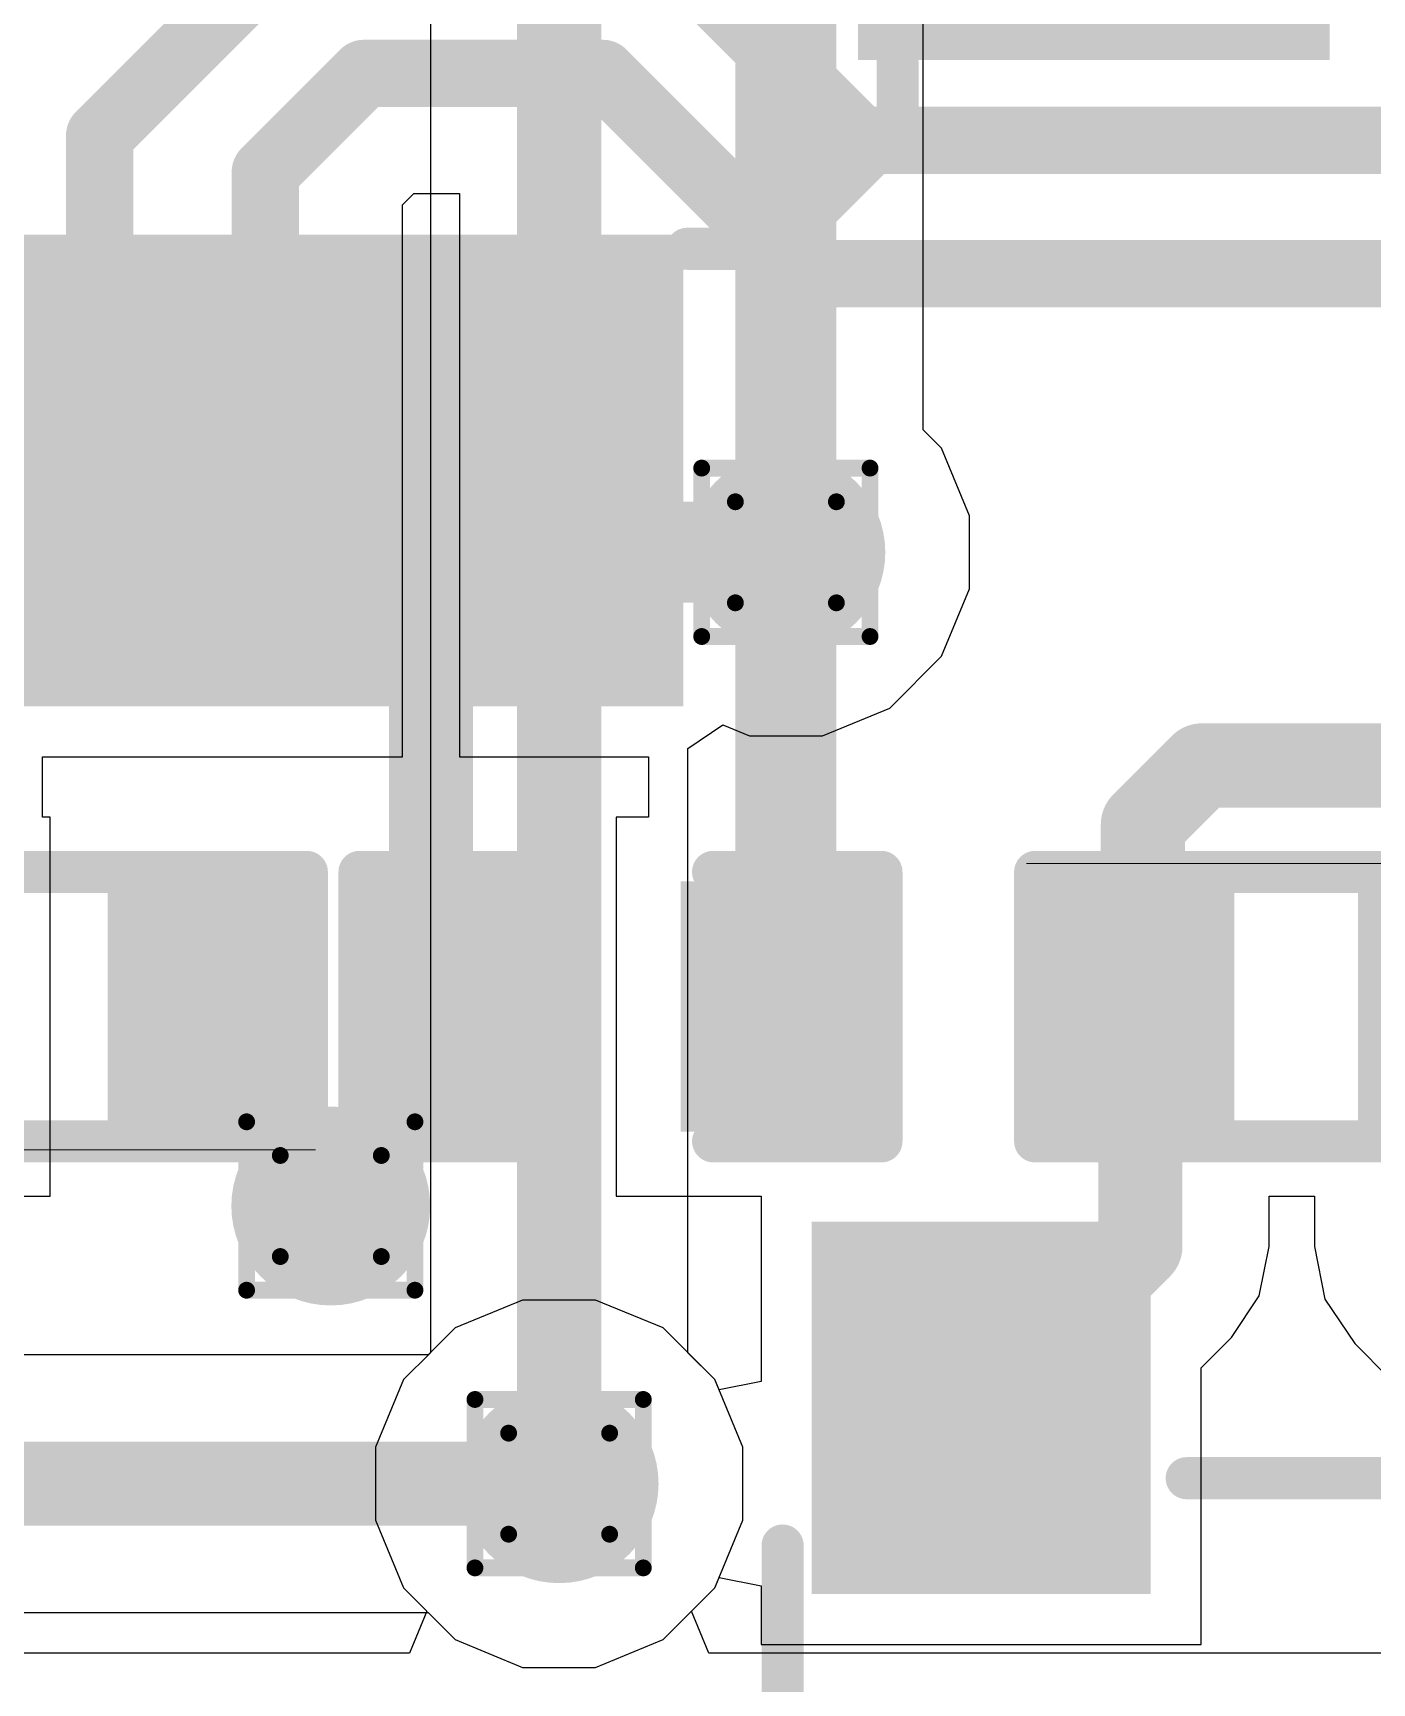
# Model space of a CAD drawing. Header units: inches. Extents: x 0 to 355, y -10 to 78.
# Drawn here: x 40.644 to 44.684, y 11.346 to 16.323 of the extents above; entities that cross this region are included whole.
import ezdxf

# ---------------------------------------------------------------- set-up
doc = ezdxf.new("R2010")
doc.units = ezdxf.units.IN
for name, color, linetype in [('Bottom Layer', 5, 'Continuous'), ('Bottom Solder', 6, 'Continuous'), ('Drill Drawing', 1, 'Continuous'), ('Pad Holes', 156, 'Continuous'), ('Top Layer', 1, 'Continuous'), ('Top Overlay', 2, 'Continuous'), ('Top Paste', 8, 'Continuous'), ('Top Solder', 216, 'Continuous'), ('Via Holes', 16, 'Continuous')]:
    doc.layers.add(name, color=color, linetype=linetype)

# ---------------------------------------------------------------- blocks, each defined once
blk = doc.blocks.new('R___0402_9')
at = {"layer": 'Top Layer'}
for points in [[(-0.6985, -0.3175), (-0.6985, 0.3175), (-0.2413, 0.3175), (-0.2413, -0.3175)], [(0.2413, -0.3175), (0.2413, 0.3175), (0.6985, 0.3175), (0.6985, -0.3175)]]:
    blk.add_hatch(color=1, dxfattribs=at).paths.add_polyline_path(points)
at = {"layer": 'Top Paste'}
for points in [[(-0.6985, -0.3175), (-0.6985, 0.3175), (-0.2413, 0.3175), (-0.2413, -0.3175)], [(0.2413, -0.3175), (0.2413, 0.3175), (0.6985, 0.3175), (0.6985, -0.3175)]]:
    blk.add_hatch(color=8, dxfattribs=at).paths.add_polyline_path(points)
at = {"layer": 'Top Solder'}
for points in [[(-0.7535, -0.3725), (-0.7535, 0.3725), (-0.1863, 0.3725), (-0.1863, -0.3725)], [(0.1863, -0.3725), (0.1863, 0.3725), (0.7535, 0.3725), (0.7535, -0.3725)]]:
    blk.add_hatch(color=216, dxfattribs=at).paths.add_polyline_path(points)
at = {"layer": 'Top Overlay'}
for points in [[(-0.7874, 0.4064, 0.127, 0.127, 0), (0.7874, 0.4064, 0.127, 0.127, 0)], [(-0.7874, -0.4064, 0.127, 0.127, 0), (-0.7874, 0.4064, 0.127, 0.127, 0)], [(0.7874, -0.4064, 0.127, 0.127, 0), (0.7874, 0.4064, 0.127, 0.127, 0)], [(-0.7874, -0.4064, 0.127, 0.127, 0), (0.7874, -0.4064, 0.127, 0.127, 0)], [(-0.8128, -0.4318, 0.00323, 0.00323, 0), (0.8128, -0.4318, 0.00323, 0.00323, 0)]]:
    blk.add_lwpolyline(points, format="xyseb", dxfattribs=at)
for points in [[(-0.8191, 0.4064, 0.0635, 0.0635, 1), (-0.7556, 0.4064, 0.0635, 0.0635, 1)], [(-0.8191, 0.4064, 0.0635, 0.0635, 1), (-0.7556, 0.4064, 0.0635, 0.0635, 1)], [(0.7556, 0.4064, 0.0635, 0.0635, 1), (0.8191, 0.4064, 0.0635, 0.0635, 1)], [(0.7556, 0.4064, 0.0635, 0.0635, 1), (0.8191, 0.4064, 0.0635, 0.0635, 1)], [(-0.8191, -0.4064, 0.0635, 0.0635, 1), (-0.7556, -0.4064, 0.0635, 0.0635, 1)], [(-0.8191, -0.4064, 0.0635, 0.0635, 1), (-0.7556, -0.4064, 0.0635, 0.0635, 1)], [(0.7556, -0.4064, 0.0635, 0.0635, 1), (0.8191, -0.4064, 0.0635, 0.0635, 1)], [(0.7556, -0.4064, 0.0635, 0.0635, 1), (0.8191, -0.4064, 0.0635, 0.0635, 1)], [(-0.8136, -0.4318, 0.00161, 0.00161, 1), (-0.812, -0.4318, 0.00161, 0.00161, 1)], [(0.812, -0.4318, 0.00161, 0.00161, 1), (0.8136, -0.4318, 0.00161, 0.00161, 1)]]:
    blk.add_lwpolyline(points, format="xyseb", close=True, dxfattribs=at)
blk = doc.blocks.new('20_QFN__4_4__18')
at = {"layer": 'Bottom Layer'}
h = blk.add_hatch(color=5, dxfattribs=at)
edge = h.paths.add_edge_path()
edge.add_arc((0, 0.95), 0.2, 0, 360)
h = blk.add_hatch(color=5, dxfattribs=at)
edge = h.paths.add_edge_path()
edge.add_arc((-0.95, 0), 0.2, 0, 360)
h = blk.add_hatch(color=5, dxfattribs=at)
edge = h.paths.add_edge_path()
edge.add_arc((0, 0), 0.2, 0, 360)
h = blk.add_hatch(color=5, dxfattribs=at)
edge = h.paths.add_edge_path()
edge.add_arc((0.95, 0), 0.2, 0, 360)
h = blk.add_hatch(color=5, dxfattribs=at)
edge = h.paths.add_edge_path()
edge.add_arc((0, -0.95), 0.2, 0, 360)
at = {"layer": 'Bottom Solder'}
h = blk.add_hatch(color=6, dxfattribs=at)
edge = h.paths.add_edge_path()
edge.add_arc((0, 0.95), 0.3016, 0, 360)
h = blk.add_hatch(color=6, dxfattribs=at)
edge = h.paths.add_edge_path()
edge.add_arc((-0.95, 0), 0.3016, 0, 360)
h = blk.add_hatch(color=6, dxfattribs=at)
edge = h.paths.add_edge_path()
edge.add_arc((0, 0), 0.3016, 0, 360)
h = blk.add_hatch(color=6, dxfattribs=at)
edge = h.paths.add_edge_path()
edge.add_arc((0.95, 0), 0.3016, 0, 360)
h = blk.add_hatch(color=6, dxfattribs=at)
edge = h.paths.add_edge_path()
edge.add_arc((0, -0.95), 0.3016, 0, 360)
at = {"layer": 'Pad Holes'}
h = blk.add_hatch(color=7, dxfattribs=at)
edge = h.paths.add_edge_path()
edge.add_arc((0, 0.95), 0.1, 0, 360)
h = blk.add_hatch(color=7, dxfattribs=at)
edge = h.paths.add_edge_path()
edge.add_arc((-0.95, 0), 0.1, 0, 360)
h = blk.add_hatch(color=7, dxfattribs=at)
edge = h.paths.add_edge_path()
edge.add_arc((0, 0), 0.1, 0, 360)
h = blk.add_hatch(color=7, dxfattribs=at)
edge = h.paths.add_edge_path()
edge.add_arc((0.95, 0), 0.1, 0, 360)
h = blk.add_hatch(color=7, dxfattribs=at)
edge = h.paths.add_edge_path()
edge.add_arc((0, -0.95), 0.1, 0, 360)
at = {"layer": 'Top Layer'}
for points in [[(-1.125, 1.51), (-1.125, 2.23), (-0.875, 2.23), (-0.875, 1.51)], [(-0.625, 1.51), (-0.625, 2.23), (-0.375, 2.23), (-0.375, 1.51)], [(-0.125, 1.51), (-0.125, 2.23), (0.125, 2.23), (0.125, 1.51)], [(0.375, 1.51), (0.375, 2.23), (0.625, 2.23), (0.625, 1.51)], [(0.875, 1.51), (0.875, 2.23), (1.125, 2.23), (1.125, 1.51)], [(-1.2, 1.2), (1.2, 1.2), (1.2, -1.2), (-1.2, -1.2)], [(-2.23, 1.125), (-1.51, 1.125), (-1.51, 0.875), (-2.23, 0.875)], [(1.51, 1.125), (2.23, 1.125), (2.23, 0.875), (1.51, 0.875)], [(-2.23, 0.625), (-1.51, 0.625), (-1.51, 0.375), (-2.23, 0.375)], [(1.51, 0.625), (2.23, 0.625), (2.23, 0.375), (1.51, 0.375)], [(-2.23, 0.125), (-1.51, 0.125), (-1.51, -0.125), (-2.23, -0.125)], [(1.51, 0.125), (2.23, 0.125), (2.23, -0.125), (1.51, -0.125)], [(-2.23, -0.375), (-1.51, -0.375), (-1.51, -0.625), (-2.23, -0.625)], [(1.51, -0.375), (2.23, -0.375), (2.23, -0.625), (1.51, -0.625)], [(-2.23, -0.875), (-1.51, -0.875), (-1.51, -1.125), (-2.23, -1.125)], [(1.51, -0.875), (2.23, -0.875), (2.23, -1.125), (1.51, -1.125)], [(-1.125, -2.23), (-1.125, -1.51), (-0.875, -1.51), (-0.875, -2.23)], [(-0.625, -2.23), (-0.625, -1.51), (-0.375, -1.51), (-0.375, -2.23)], [(-0.125, -2.23), (-0.125, -1.51), (0.125, -1.51), (0.125, -2.23)], [(0.375, -2.23), (0.375, -1.51), (0.625, -1.51), (0.625, -2.23)], [(0.875, -2.23), (0.875, -1.51), (1.125, -1.51), (1.125, -2.23)]]:
    blk.add_hatch(color=1, dxfattribs=at).paths.add_polyline_path(points)
at = {"layer": 'Top Paste'}
for points in [[(-1.125, 1.51), (-1.125, 2.23), (-0.875, 2.23), (-0.875, 1.51)], [(-0.625, 1.51), (-0.625, 2.23), (-0.375, 2.23), (-0.375, 1.51)], [(-0.125, 1.51), (-0.125, 2.23), (0.125, 2.23), (0.125, 1.51)], [(0.375, 1.51), (0.375, 2.23), (0.625, 2.23), (0.625, 1.51)], [(0.875, 1.51), (0.875, 2.23), (1.125, 2.23), (1.125, 1.51)], [(-2.23, 1.125), (-1.51, 1.125), (-1.51, 0.875), (-2.23, 0.875)], [(1.51, 1.125), (2.23, 1.125), (2.23, 0.875), (1.51, 0.875)], [(-2.23, 0.625), (-1.51, 0.625), (-1.51, 0.375), (-2.23, 0.375)], [(1.51, 0.625), (2.23, 0.625), (2.23, 0.375), (1.51, 0.375)], [(-2.23, 0.125), (-1.51, 0.125), (-1.51, -0.125), (-2.23, -0.125)], [(1.51, 0.125), (2.23, 0.125), (2.23, -0.125), (1.51, -0.125)], [(-2.23, -0.375), (-1.51, -0.375), (-1.51, -0.625), (-2.23, -0.625)], [(1.51, -0.375), (2.23, -0.375), (2.23, -0.625), (1.51, -0.625)], [(-2.23, -0.875), (-1.51, -0.875), (-1.51, -1.125), (-2.23, -1.125)], [(1.51, -0.875), (2.23, -0.875), (2.23, -1.125), (1.51, -1.125)], [(-1.125, -2.23), (-1.125, -1.51), (-0.875, -1.51), (-0.875, -2.23)], [(-0.625, -2.23), (-0.625, -1.51), (-0.375, -1.51), (-0.375, -2.23)], [(-0.125, -2.23), (-0.125, -1.51), (0.125, -1.51), (0.125, -2.23)], [(0.375, -2.23), (0.375, -1.51), (0.625, -1.51), (0.625, -2.23)], [(0.875, -2.23), (0.875, -1.51), (1.125, -1.51), (1.125, -2.23)]]:
    blk.add_hatch(color=8, dxfattribs=at).paths.add_polyline_path(points)
at = {"layer": 'Top Solder'}
for points in [[(-1.195, 1.44), (-1.195, 2.3), (-0.805, 2.3), (-0.805, 1.44)], [(-0.695, 1.44), (-0.695, 2.3), (-0.305, 2.3), (-0.305, 1.44)], [(-0.195, 1.44), (-0.195, 2.3), (0.195, 2.3), (0.195, 1.44)], [(0.305, 1.44), (0.305, 2.3), (0.695, 2.3), (0.695, 1.44)], [(0.805, 1.44), (0.805, 2.3), (1.195, 2.3), (1.195, 1.44)], [(-1.3016, 1.3016), (1.3016, 1.3016), (1.3016, -1.3016), (-1.3016, -1.3016)], [(-2.3, 1.195), (-1.44, 1.195), (-1.44, 0.805), (-2.3, 0.805)], [(1.44, 1.195), (2.3, 1.195), (2.3, 0.805), (1.44, 0.805)], [(-2.3, 0.695), (-1.44, 0.695), (-1.44, 0.305), (-2.3, 0.305)], [(1.44, 0.695), (2.3, 0.695), (2.3, 0.305), (1.44, 0.305)], [(-2.3, 0.195), (-1.44, 0.195), (-1.44, -0.195), (-2.3, -0.195)], [(1.44, 0.195), (2.3, 0.195), (2.3, -0.195), (1.44, -0.195)], [(-2.3, -0.305), (-1.44, -0.305), (-1.44, -0.695), (-2.3, -0.695)], [(1.44, -0.305), (2.3, -0.305), (2.3, -0.695), (1.44, -0.695)], [(-2.3, -0.805), (-1.44, -0.805), (-1.44, -1.195), (-2.3, -1.195)], [(1.44, -0.805), (2.3, -0.805), (2.3, -1.195), (1.44, -1.195)], [(-1.195, -2.3), (-1.195, -1.44), (-0.805, -1.44), (-0.805, -2.3)], [(-0.695, -2.3), (-0.695, -1.44), (-0.305, -1.44), (-0.305, -2.3)], [(-0.195, -2.3), (-0.195, -1.44), (0.195, -1.44), (0.195, -2.3)], [(0.305, -2.3), (0.305, -1.44), (0.695, -1.44), (0.695, -2.3)], [(0.805, -2.3), (0.805, -1.44), (1.195, -1.44), (1.195, -2.3)]]:
    blk.add_hatch(color=216, dxfattribs=at).paths.add_polyline_path(points)
h = blk.add_hatch(color=216, dxfattribs=at)
edge = h.paths.add_edge_path()
edge.add_arc((0, 0.95), 0.1016, 0, 360)
h = blk.add_hatch(color=216, dxfattribs=at)
edge = h.paths.add_edge_path()
edge.add_arc((-0.95, 0), 0.1016, 0, 360)
h = blk.add_hatch(color=216, dxfattribs=at)
edge = h.paths.add_edge_path()
edge.add_arc((0, 0), 0.1016, 0, 360)
h = blk.add_hatch(color=216, dxfattribs=at)
edge = h.paths.add_edge_path()
edge.add_arc((0.95, 0), 0.1016, 0, 360)
h = blk.add_hatch(color=216, dxfattribs=at)
edge = h.paths.add_edge_path()
edge.add_arc((0, -0.95), 0.1016, 0, 360)
at = {"layer": 'Top Overlay'}
for points in [[(-1.45, 2, 0.127, 0.127, 0), (-2, 2, 0.127, 0.127, 0)], [(-2, 1.45, 0.127, 0.127, 0), (-2, 2, 0.127, 0.127, 0)], [(2, 2, 0.127, 0.127, 0), (1.45, 2, 0.127, 0.127, 0)], [(2, 1.45, 0.127, 0.127, 0), (2, 2, 0.127, 0.127, 0)], [(-2.505, 0.873, 0.127, 0.127, 0), (-2.505, 1.127, 0.127, 0.127, 0)], [(-2.378, 1, 0.127, 0.127, 0), (-2.505, 1.127, 0.127, 0.127, 0)], [(-2.505, 0.873, 0.127, 0.127, 0), (-2.378, 1, 0.127, 0.127, 0)], [(-2, -2, 0.127, 0.127, 0), (-2, -1.45, 0.127, 0.127, 0)], [(2, -2, 0.127, 0.127, 0), (2, -1.45, 0.127, 0.127, 0)], [(-1.45, -2, 0.127, 0.127, 0), (-2, -2, 0.127, 0.127, 0)], [(2, -2, 0.127, 0.127, 0), (1.45, -2, 0.127, 0.127, 0)]]:
    blk.add_lwpolyline(points, format="xyseb", dxfattribs=at)
for points in [[(-2.0318, 2, 0.0635, 0.0635, 1), (-1.9683, 2, 0.0635, 0.0635, 1)], [(-2.0318, 2, 0.0635, 0.0635, 1), (-1.9683, 2, 0.0635, 0.0635, 1)], [(-1.4817, 2, 0.0635, 0.0635, 1), (-1.4182, 2, 0.0635, 0.0635, 1)], [(1.4182, 2, 0.0635, 0.0635, 1), (1.4817, 2, 0.0635, 0.0635, 1)], [(1.9683, 2, 0.0635, 0.0635, 1), (2.0318, 2, 0.0635, 0.0635, 1)], [(1.9683, 2, 0.0635, 0.0635, 1), (2.0318, 2, 0.0635, 0.0635, 1)], [(-2.0318, 1.45, 0.0635, 0.0635, 1), (-1.9683, 1.45, 0.0635, 0.0635, 1)], [(1.9683, 1.45, 0.0635, 0.0635, 1), (2.0318, 1.45, 0.0635, 0.0635, 1)], [(-2.5367, 1.127, 0.0635, 0.0635, 1), (-2.4732, 1.127, 0.0635, 0.0635, 1)], [(-2.5367, 1.127, 0.0635, 0.0635, 1), (-2.4732, 1.127, 0.0635, 0.0635, 1)], [(-2.4097, 1, 0.0635, 0.0635, 1), (-2.3462, 1, 0.0635, 0.0635, 1)], [(-2.4097, 1, 0.0635, 0.0635, 1), (-2.3462, 1, 0.0635, 0.0635, 1)], [(-2.5367, 0.873, 0.0635, 0.0635, 1), (-2.4732, 0.873, 0.0635, 0.0635, 1)], [(-2.5367, 0.873, 0.0635, 0.0635, 1), (-2.4732, 0.873, 0.0635, 0.0635, 1)], [(-2.0318, -1.45, 0.0635, 0.0635, 1), (-1.9683, -1.45, 0.0635, 0.0635, 1)], [(1.9683, -1.45, 0.0635, 0.0635, 1), (2.0318, -1.45, 0.0635, 0.0635, 1)], [(-2.0318, -2, 0.0635, 0.0635, 1), (-1.9683, -2, 0.0635, 0.0635, 1)], [(-2.0318, -2, 0.0635, 0.0635, 1), (-1.9683, -2, 0.0635, 0.0635, 1)], [(-1.4817, -2, 0.0635, 0.0635, 1), (-1.4182, -2, 0.0635, 0.0635, 1)], [(1.4182, -2, 0.0635, 0.0635, 1), (1.4817, -2, 0.0635, 0.0635, 1)], [(1.9683, -2, 0.0635, 0.0635, 1), (2.0318, -2, 0.0635, 0.0635, 1)], [(1.9683, -2, 0.0635, 0.0635, 1), (2.0318, -2, 0.0635, 0.0635, 1)]]:
    blk.add_lwpolyline(points, format="xyseb", close=True, dxfattribs=at)
blk = doc.blocks.new('48_LQFP__7_7___19')
at = {"layer": 'Top Layer'}
for points in [[(1.41, -3.64), (1.41, -4.86), (1.09, -4.86), (1.09, -3.64)], [(1.91, -3.64), (1.91, -4.86), (1.59, -4.86), (1.59, -3.64)], [(2.41, -3.64), (2.41, -4.86), (2.09, -4.86), (2.09, -3.64)], [(2.91, -3.64), (2.91, -4.86), (2.59, -4.86), (2.59, -3.64)]]:
    blk.add_hatch(color=1, dxfattribs=at).paths.add_polyline_path(points)
at = {"layer": 'Top Paste'}
for points in [[(1.41, -3.64), (1.41, -4.86), (1.09, -4.86), (1.09, -3.64)], [(1.91, -3.64), (1.91, -4.86), (1.59, -4.86), (1.59, -3.64)], [(2.41, -3.64), (2.41, -4.86), (2.09, -4.86), (2.09, -3.64)], [(2.91, -3.64), (2.91, -4.86), (2.59, -4.86), (2.59, -3.64)]]:
    blk.add_hatch(color=8, dxfattribs=at).paths.add_polyline_path(points)
at = {"layer": 'Top Solder'}
for points in [[(4.9616, -2.4884), (4.9616, -3.0116), (3.5384, -3.0116), (3.5384, -2.4884)], [(1.5116, -3.5384), (1.5116, -4.9616), (0.9884, -4.9616), (0.9884, -3.5384)], [(2.0116, -3.5384), (2.0116, -4.9616), (1.4884, -4.9616), (1.4884, -3.5384)], [(2.5116, -3.5384), (2.5116, -4.9616), (1.9884, -4.9616), (1.9884, -3.5384)], [(3.0116, -3.5384), (3.0116, -4.9616), (2.4884, -4.9616), (2.4884, -3.5384)]]:
    blk.add_hatch(color=216, dxfattribs=at).paths.add_polyline_path(points)
at = {"layer": 'Top Overlay'}
for points in [[(3.6576, -3.2258, 0.127, 0.127, 0), (3.6576, -3.0226, 0.127, 0.127, 0)], [(3.302, -3.5814, 0.127, 0.127, 0), (3.6576, -3.2258, 0.127, 0.127, 0)], [(3.0226, -3.5814, 0.127, 0.127, 0), (3.302, -3.5814, 0.127, 0.127, 0)]]:
    blk.add_lwpolyline(points, format="xyseb", dxfattribs=at)
for points in [[(3.6258, -3.0226, 0.0635, 0.0635, 1), (3.6894, -3.0226, 0.0635, 0.0635, 1)], [(3.6258, -3.2258, 0.0635, 0.0635, 1), (3.6894, -3.2258, 0.0635, 0.0635, 1)], [(3.6258, -3.2258, 0.0635, 0.0635, 1), (3.6894, -3.2258, 0.0635, 0.0635, 1)], [(2.9909, -3.5814, 0.0635, 0.0635, 1), (3.0543, -3.5814, 0.0635, 0.0635, 1)], [(3.2702, -3.5814, 0.0635, 0.0635, 1), (3.3338, -3.5814, 0.0635, 0.0635, 1)], [(3.2702, -3.5814, 0.0635, 0.0635, 1), (3.3338, -3.5814, 0.0635, 0.0635, 1)]]:
    blk.add_lwpolyline(points, format="xyseb", close=True, dxfattribs=at)
blk = doc.blocks.new('R___0402_38')
at = {"layer": 'Top Layer'}
for points in [[(-0.6985, -0.3175), (-0.6985, 0.3175), (-0.2413, 0.3175), (-0.2413, -0.3175)], [(0.2413, -0.3175), (0.2413, 0.3175), (0.6985, 0.3175), (0.6985, -0.3175)]]:
    blk.add_hatch(color=1, dxfattribs=at).paths.add_polyline_path(points)
at = {"layer": 'Top Paste'}
for points in [[(-0.6985, -0.3175), (-0.6985, 0.3175), (-0.2413, 0.3175), (-0.2413, -0.3175)], [(0.2413, -0.3175), (0.2413, 0.3175), (0.6985, 0.3175), (0.6985, -0.3175)]]:
    blk.add_hatch(color=8, dxfattribs=at).paths.add_polyline_path(points)
at = {"layer": 'Top Solder'}
for points in [[(-0.7535, -0.3725), (-0.7535, 0.3725), (-0.1863, 0.3725), (-0.1863, -0.3725)], [(0.1863, -0.3725), (0.1863, 0.3725), (0.7535, 0.3725), (0.7535, -0.3725)]]:
    blk.add_hatch(color=216, dxfattribs=at).paths.add_polyline_path(points)
at = {"layer": 'Top Overlay'}
for points in [[(-0.7874, 0.4064, 0.127, 0.127, 0), (-0.7874, -0.4064, 0.127, 0.127, 0)], [(0.7874, 0.4064, 0.127, 0.127, 0), (-0.7874, 0.4064, 0.127, 0.127, 0)], [(0.7874, 0.4064, 0.127, 0.127, 0), (0.7874, -0.4064, 0.127, 0.127, 0)], [(0.7874, -0.4064, 0.127, 0.127, 0), (-0.7874, -0.4064, 0.127, 0.127, 0)], [(0.8128, -0.4318, 0.00323, 0.00323, 0), (-0.8128, -0.4318, 0.00323, 0.00323, 0)]]:
    blk.add_lwpolyline(points, format="xyseb", dxfattribs=at)
for points in [[(-0.8191, 0.4064, 0.0635, 0.0635, 1), (-0.7556, 0.4064, 0.0635, 0.0635, 1)], [(-0.8191, 0.4064, 0.0635, 0.0635, 1), (-0.7556, 0.4064, 0.0635, 0.0635, 1)], [(0.7556, 0.4064, 0.0635, 0.0635, 1), (0.8191, 0.4064, 0.0635, 0.0635, 1)], [(0.7556, 0.4064, 0.0635, 0.0635, 1), (0.8191, 0.4064, 0.0635, 0.0635, 1)], [(-0.8191, -0.4064, 0.0635, 0.0635, 1), (-0.7556, -0.4064, 0.0635, 0.0635, 1)], [(-0.8191, -0.4064, 0.0635, 0.0635, 1), (-0.7556, -0.4064, 0.0635, 0.0635, 1)], [(0.7556, -0.4064, 0.0635, 0.0635, 1), (0.8191, -0.4064, 0.0635, 0.0635, 1)], [(0.7556, -0.4064, 0.0635, 0.0635, 1), (0.8191, -0.4064, 0.0635, 0.0635, 1)], [(-0.8136, -0.4318, 0.00161, 0.00161, 1), (-0.812, -0.4318, 0.00161, 0.00161, 1)], [(0.812, -0.4318, 0.00161, 0.00161, 1), (0.8136, -0.4318, 0.00161, 0.00161, 1)]]:
    blk.add_lwpolyline(points, format="xyseb", close=True, dxfattribs=at)
blk = doc.blocks.new('S___23_62')
at = {"layer": 'Top Layer'}
for points in [[(-0.41, 1.46), (0.41, 1.46), (0.41, 0.54), (-0.41, 0.54)], [(-1.36, -0.54), (-0.54, -0.54), (-0.54, -1.46), (-1.36, -1.46)], [(0.54, -0.54), (1.36, -0.54), (1.36, -1.46), (0.54, -1.46)]]:
    blk.add_hatch(color=1, dxfattribs=at).paths.add_polyline_path(points)
at = {"layer": 'Top Paste'}
for points in [[(-0.41, 1.46), (0.41, 1.46), (0.41, 0.54), (-0.41, 0.54)], [(-1.36, -0.54), (-0.54, -0.54), (-0.54, -1.46), (-1.36, -1.46)], [(0.54, -0.54), (1.36, -0.54), (1.36, -1.46), (0.54, -1.46)]]:
    blk.add_hatch(color=8, dxfattribs=at).paths.add_polyline_path(points)
at = {"layer": 'Top Solder'}
for points in [[(-0.5116, 1.5616), (0.5116, 1.5616), (0.5116, 0.4384), (-0.5116, 0.4384)], [(-1.4616, -0.4384), (-0.4384, -0.4384), (-0.4384, -1.5616), (-1.4616, -1.5616)], [(0.4384, -0.4384), (1.4616, -0.4384), (1.4616, -1.5616), (0.4384, -1.5616)]]:
    blk.add_hatch(color=216, dxfattribs=at).paths.add_polyline_path(points)
at = {"layer": 'Top Overlay'}
for points in [[(-0.5588, 0.8128, 0.127, 0.127, 0), (-1.5494, 0.8128, 0.127, 0.127, 0)], [(-1.5494, 0.8128, 0.127, 0.127, 0), (-1.5494, -0.5842, 0.127, 0.127, 0)], [(1.5494, 0.8128, 0.127, 0.127, 0), (0.5588, 0.8128, 0.127, 0.127, 0)], [(1.5494, 0.8128, 0.127, 0.127, 0), (1.5494, -0.5842, 0.127, 0.127, 0)], [(0.3302, -0.7874, 0.127, 0.127, 0), (-0.3302, -0.7874, 0.127, 0.127, 0)], [(-1.6764, -1.0414, 0.127, 0.127, 0), (-1.6764, -1.2954, 0.127, 0.127, 0)], [(-1.5494, -1.1684, 0.127, 0.127, 0), (-1.6764, -1.0414, 0.127, 0.127, 0)], [(-1.5494, -1.1684, 0.127, 0.127, 0), (-1.6764, -1.2954, 0.127, 0.127, 0)]]:
    blk.add_lwpolyline(points, format="xyseb", dxfattribs=at)
for points in [[(-1.5812, 0.8128, 0.0635, 0.0635, 1), (-1.5176, 0.8128, 0.0635, 0.0635, 1)], [(-1.5812, 0.8128, 0.0635, 0.0635, 1), (-1.5176, 0.8128, 0.0635, 0.0635, 1)], [(-0.5905, 0.8128, 0.0635, 0.0635, 1), (-0.5271, 0.8128, 0.0635, 0.0635, 1)], [(0.5271, 0.8128, 0.0635, 0.0635, 1), (0.5905, 0.8128, 0.0635, 0.0635, 1)], [(1.5176, 0.8128, 0.0635, 0.0635, 1), (1.5812, 0.8128, 0.0635, 0.0635, 1)], [(1.5176, 0.8128, 0.0635, 0.0635, 1), (1.5812, 0.8128, 0.0635, 0.0635, 1)], [(-1.5812, -0.5842, 0.0635, 0.0635, 1), (-1.5176, -0.5842, 0.0635, 0.0635, 1)], [(1.5176, -0.5842, 0.0635, 0.0635, 1), (1.5812, -0.5842, 0.0635, 0.0635, 1)], [(-0.3619, -0.7874, 0.0635, 0.0635, 1), (-0.2984, -0.7874, 0.0635, 0.0635, 1)], [(0.2984, -0.7874, 0.0635, 0.0635, 1), (0.3619, -0.7874, 0.0635, 0.0635, 1)], [(-1.7082, -1.0414, 0.0635, 0.0635, 1), (-1.6446, -1.0414, 0.0635, 0.0635, 1)], [(-1.7082, -1.0414, 0.0635, 0.0635, 1), (-1.6446, -1.0414, 0.0635, 0.0635, 1)], [(-1.5812, -1.1684, 0.0635, 0.0635, 1), (-1.5176, -1.1684, 0.0635, 0.0635, 1)], [(-1.5812, -1.1684, 0.0635, 0.0635, 1), (-1.5176, -1.1684, 0.0635, 0.0635, 1)], [(-1.7082, -1.2954, 0.0635, 0.0635, 1), (-1.6446, -1.2954, 0.0635, 0.0635, 1)], [(-1.7082, -1.2954, 0.0635, 0.0635, 1), (-1.6446, -1.2954, 0.0635, 0.0635, 1)]]:
    blk.add_lwpolyline(points, format="xyseb", close=True, dxfattribs=at)
blk = doc.blocks.new('C___0402_92')
at = {"layer": 'Top Layer'}
for points in [[(-0.6985, -0.3175), (-0.6985, 0.3175), (-0.2413, 0.3175), (-0.2413, -0.3175)], [(0.2413, -0.3175), (0.2413, 0.3175), (0.6985, 0.3175), (0.6985, -0.3175)]]:
    blk.add_hatch(color=1, dxfattribs=at).paths.add_polyline_path(points)
at = {"layer": 'Top Paste'}
for points in [[(-0.6985, -0.3175), (-0.6985, 0.3175), (-0.2413, 0.3175), (-0.2413, -0.3175)], [(0.2413, -0.3175), (0.2413, 0.3175), (0.6985, 0.3175), (0.6985, -0.3175)]]:
    blk.add_hatch(color=8, dxfattribs=at).paths.add_polyline_path(points)
at = {"layer": 'Top Solder'}
for points in [[(-0.7585, -0.3775), (-0.7585, 0.3775), (-0.1813, 0.3775), (-0.1813, -0.3775)], [(0.1813, -0.3775), (0.1813, 0.3775), (0.7585, 0.3775), (0.7585, -0.3775)]]:
    blk.add_hatch(color=216, dxfattribs=at).paths.add_polyline_path(points)
at = {"layer": 'Top Overlay'}
for points in [[(-0.7874, 0.4064, 0.127, 0.127, 0), (-0.2794, 0.4064, 0.127, 0.127, 0)], [(-0.7874, -0.4064, 0.127, 0.127, 0), (-0.7874, 0.4064, 0.127, 0.127, 0)], [(0.2794, 0.4064, 0.127, 0.127, 0), (0.7874, 0.4064, 0.127, 0.127, 0)], [(0.7874, -0.4064, 0.127, 0.127, 0), (0.7874, 0.4064, 0.127, 0.127, 0)], [(-0.7874, -0.4064, 0.127, 0.127, 0), (-0.2794, -0.4064, 0.127, 0.127, 0)], [(0.2794, -0.4064, 0.127, 0.127, 0), (0.7874, -0.4064, 0.127, 0.127, 0)]]:
    blk.add_lwpolyline(points, format="xyseb", dxfattribs=at)
for points in [[(-0.8191, 0.4064, 0.0635, 0.0635, 1), (-0.7556, 0.4064, 0.0635, 0.0635, 1)], [(-0.8191, 0.4064, 0.0635, 0.0635, 1), (-0.7556, 0.4064, 0.0635, 0.0635, 1)], [(-0.3111, 0.4064, 0.0635, 0.0635, 1), (-0.2477, 0.4064, 0.0635, 0.0635, 1)], [(0.2477, 0.4064, 0.0635, 0.0635, 1), (0.3111, 0.4064, 0.0635, 0.0635, 1)], [(0.7556, 0.4064, 0.0635, 0.0635, 1), (0.8191, 0.4064, 0.0635, 0.0635, 1)], [(0.7556, 0.4064, 0.0635, 0.0635, 1), (0.8191, 0.4064, 0.0635, 0.0635, 1)], [(-0.8191, -0.4064, 0.0635, 0.0635, 1), (-0.7556, -0.4064, 0.0635, 0.0635, 1)], [(-0.8191, -0.4064, 0.0635, 0.0635, 1), (-0.7556, -0.4064, 0.0635, 0.0635, 1)], [(-0.3111, -0.4064, 0.0635, 0.0635, 1), (-0.2477, -0.4064, 0.0635, 0.0635, 1)], [(0.2477, -0.4064, 0.0635, 0.0635, 1), (0.3111, -0.4064, 0.0635, 0.0635, 1)], [(0.7556, -0.4064, 0.0635, 0.0635, 1), (0.8191, -0.4064, 0.0635, 0.0635, 1)], [(0.7556, -0.4064, 0.0635, 0.0635, 1), (0.8191, -0.4064, 0.0635, 0.0635, 1)]]:
    blk.add_lwpolyline(points, format="xyseb", close=True, dxfattribs=at)

msp = doc.modelspace()

# ---------------------------------------------------------------- hatches: boundary and pattern name
at = {"layer": 'Bottom Layer'}
h = msp.add_hatch(color=5, dxfattribs=at)
edge = h.paths.add_edge_path()
edge.add_arc((42.9156, 14.7566), 0.3, 0, 360)
h = msp.add_hatch(color=5, dxfattribs=at)
edge = h.paths.add_edge_path()
edge.add_arc((41.5425, 12.7847), 0.3, 0, 360)
h = msp.add_hatch(color=5, dxfattribs=at)
edge = h.paths.add_edge_path()
edge.add_arc((42.2315, 11.9471), 0.3, 0, 360)
at = {"layer": 'Top Layer'}
h = msp.add_hatch(color=1, dxfattribs=at)
edge = h.paths.add_edge_path()
edge.add_arc((42.9156, 14.7566), 0.3, 0, 360)
h = msp.add_hatch(color=1, dxfattribs=at)
edge = h.paths.add_edge_path()
edge.add_arc((41.5425, 12.7847), 0.3, 0, 360)
h = msp.add_hatch(color=1, dxfattribs=at)
edge = h.paths.add_edge_path()
edge.add_arc((42.2315, 11.9471), 0.3, 0, 360)
at = {"layer": 'Via Holes'}
h = msp.add_hatch(color=7, dxfattribs=at)
edge = h.paths.add_edge_path()
edge.add_arc((42.9156, 14.7566), 0.15, 0, 360)
h = msp.add_hatch(color=7, dxfattribs=at)
edge = h.paths.add_edge_path()
edge.add_arc((41.5425, 12.7847), 0.15, 0, 360)
h = msp.add_hatch(color=7, dxfattribs=at)
edge = h.paths.add_edge_path()
edge.add_arc((42.2315, 11.9471), 0.15, 0, 360)

# ---------------------------------------------------------------- linework, layer by layer
at = {"layer": 'Bottom Layer'}
for p, q in [((43.33, 15.1257), (43.33, 19.206)), ((41.8431, 18.7496), (41.8431, 12.3421)), ((43.3853, 15.0704), (43.33, 15.1257)), ((43.4696, 14.8668), (43.3853, 15.0704)), ((43.4696, 14.6464), (43.4696, 14.8668)), ((43.3853, 14.4428), (43.4696, 14.6464)), ((43.2294, 14.2869), (43.3853, 14.4428)), ((43.0258, 14.2026), (43.2294, 14.2869)), ((42.62, 14.1651), (42.7256, 14.2357)), ((42.7256, 14.2357), (42.8054, 14.2026)), ((42.8054, 14.2026), (43.0258, 14.2026)), ((42.62, 12.3421), (42.62, 14.1651)), ((41.8431, 12.3421), (41.7619, 12.2609)), ((42.7012, 12.2609), (42.62, 12.3421)), ((41.7619, 12.2609), (41.6775, 12.0573)), ((42.7855, 12.0573), (42.7012, 12.2609)), ((41.6775, 12.0573), (41.6775, 11.8369)), ((42.7855, 11.8369), (42.7855, 12.0573)), ((41.6775, 11.8369), (41.7619, 11.6333)), ((42.7012, 11.6333), (42.7855, 11.8369)), ((41.7619, 11.6333), (41.8323, 11.5628)), ((42.6307, 11.5628), (42.7012, 11.6333)), ((41.8323, 11.5628), (41.7797, 11.4358)), ((42.6833, 11.4358), (42.6307, 11.5628)), ((41.7797, 11.4358), (36.1884, 11.4358)), ((45.6899, 11.4358), (42.6833, 11.4358))]:
    msp.add_line(p, q, dxfattribs=at)
for points in [[(42.9156, 14.7566, 0.3048, 0.3048, 0), (42.9156, 19.206, 0.3048, 0.3048, 0)], [(42.2315, 11.9471, 0.254, 0.254, 0), (42.2315, 18.9105, 0.254, 0.254, 0)]]:
    msp.add_lwpolyline(points, format="xyseb", dxfattribs=at)
for points in [[(42.8394, 14.7566, 0.1524, 0.1524, 1), (42.9918, 14.7566, 0.1524, 0.1524, 1)], [(42.168, 11.9471, 0.127, 0.127, 1), (42.295, 11.9471, 0.127, 0.127, 1)]]:
    msp.add_lwpolyline(points, format="xyseb", close=True, dxfattribs=at)
at = {"layer": 'Drill Drawing'}
for points in [[(42.6616, 15.0106, 0.0508, 0.0508, 0), (43.1696, 15.0106, 0.0508, 0.0508, 0)], [(42.6616, 14.5026, 0.0508, 0.0508, 0), (42.6616, 15.0106, 0.0508, 0.0508, 0)], [(43.1696, 14.5026, 0.0508, 0.0508, 0), (43.1696, 15.0106, 0.0508, 0.0508, 0)], [(42.7632, 14.909, 0.0508, 0.0508, 0), (43.068, 14.909, 0.0508, 0.0508, 0)], [(42.7632, 14.6042, 0.0508, 0.0508, 0), (42.7632, 14.909, 0.0508, 0.0508, 0)], [(43.068, 14.6042, 0.0508, 0.0508, 0), (43.068, 14.909, 0.0508, 0.0508, 0)], [(42.7632, 14.6042, 0.0508, 0.0508, 0), (43.068, 14.6042, 0.0508, 0.0508, 0)], [(42.6616, 14.5026, 0.0508, 0.0508, 0), (43.1696, 14.5026, 0.0508, 0.0508, 0)], [(41.2885, 13.0387, 0.0508, 0.0508, 0), (41.7965, 13.0387, 0.0508, 0.0508, 0)], [(41.2885, 12.5307, 0.0508, 0.0508, 0), (41.2885, 13.0387, 0.0508, 0.0508, 0)], [(41.7965, 12.5307, 0.0508, 0.0508, 0), (41.7965, 13.0387, 0.0508, 0.0508, 0)], [(41.3901, 12.9371, 0.0508, 0.0508, 0), (41.6949, 12.9371, 0.0508, 0.0508, 0)], [(41.3901, 12.6323, 0.0508, 0.0508, 0), (41.3901, 12.9371, 0.0508, 0.0508, 0)], [(41.6949, 12.6323, 0.0508, 0.0508, 0), (41.6949, 12.9371, 0.0508, 0.0508, 0)], [(41.3901, 12.6323, 0.0508, 0.0508, 0), (41.6949, 12.6323, 0.0508, 0.0508, 0)], [(41.2885, 12.5307, 0.0508, 0.0508, 0), (41.7965, 12.5307, 0.0508, 0.0508, 0)], [(41.9775, 12.2011, 0.0508, 0.0508, 0), (42.4855, 12.2011, 0.0508, 0.0508, 0)], [(41.9775, 11.6931, 0.0508, 0.0508, 0), (41.9775, 12.2011, 0.0508, 0.0508, 0)], [(42.4855, 11.6931, 0.0508, 0.0508, 0), (42.4855, 12.2011, 0.0508, 0.0508, 0)], [(42.0791, 12.0995, 0.0508, 0.0508, 0), (42.3839, 12.0995, 0.0508, 0.0508, 0)], [(42.0791, 11.7947, 0.0508, 0.0508, 0), (42.0791, 12.0995, 0.0508, 0.0508, 0)], [(42.3839, 11.7947, 0.0508, 0.0508, 0), (42.3839, 12.0995, 0.0508, 0.0508, 0)], [(42.0791, 11.7947, 0.0508, 0.0508, 0), (42.3839, 11.7947, 0.0508, 0.0508, 0)], [(41.9775, 11.6931, 0.0508, 0.0508, 0), (42.4855, 11.6931, 0.0508, 0.0508, 0)]]:
    msp.add_lwpolyline(points, format="xyseb", dxfattribs=at)
for points in [[(42.6489, 15.0106, 0.0254, 0.0254, 1), (42.6743, 15.0106, 0.0254, 0.0254, 1)], [(42.6489, 15.0106, 0.0254, 0.0254, 1), (42.6743, 15.0106, 0.0254, 0.0254, 1)], [(43.1569, 15.0106, 0.0254, 0.0254, 1), (43.1823, 15.0106, 0.0254, 0.0254, 1)], [(43.1569, 15.0106, 0.0254, 0.0254, 1), (43.1823, 15.0106, 0.0254, 0.0254, 1)], [(42.7505, 14.909, 0.0254, 0.0254, 1), (42.7759, 14.909, 0.0254, 0.0254, 1)], [(42.7505, 14.909, 0.0254, 0.0254, 1), (42.7759, 14.909, 0.0254, 0.0254, 1)], [(43.0553, 14.909, 0.0254, 0.0254, 1), (43.0807, 14.909, 0.0254, 0.0254, 1)], [(43.0553, 14.909, 0.0254, 0.0254, 1), (43.0807, 14.909, 0.0254, 0.0254, 1)], [(42.7505, 14.6042, 0.0254, 0.0254, 1), (42.7759, 14.6042, 0.0254, 0.0254, 1)], [(42.7505, 14.6042, 0.0254, 0.0254, 1), (42.7759, 14.6042, 0.0254, 0.0254, 1)], [(43.0553, 14.6042, 0.0254, 0.0254, 1), (43.0807, 14.6042, 0.0254, 0.0254, 1)], [(43.0553, 14.6042, 0.0254, 0.0254, 1), (43.0807, 14.6042, 0.0254, 0.0254, 1)], [(42.6489, 14.5026, 0.0254, 0.0254, 1), (42.6743, 14.5026, 0.0254, 0.0254, 1)], [(42.6489, 14.5026, 0.0254, 0.0254, 1), (42.6743, 14.5026, 0.0254, 0.0254, 1)], [(43.1569, 14.5026, 0.0254, 0.0254, 1), (43.1823, 14.5026, 0.0254, 0.0254, 1)], [(43.1569, 14.5026, 0.0254, 0.0254, 1), (43.1823, 14.5026, 0.0254, 0.0254, 1)], [(41.2758, 13.0387, 0.0254, 0.0254, 1), (41.3012, 13.0387, 0.0254, 0.0254, 1)], [(41.2758, 13.0387, 0.0254, 0.0254, 1), (41.3012, 13.0387, 0.0254, 0.0254, 1)], [(41.7838, 13.0387, 0.0254, 0.0254, 1), (41.8092, 13.0387, 0.0254, 0.0254, 1)], [(41.7838, 13.0387, 0.0254, 0.0254, 1), (41.8092, 13.0387, 0.0254, 0.0254, 1)], [(41.3774, 12.9371, 0.0254, 0.0254, 1), (41.4028, 12.9371, 0.0254, 0.0254, 1)], [(41.3774, 12.9371, 0.0254, 0.0254, 1), (41.4028, 12.9371, 0.0254, 0.0254, 1)], [(41.6822, 12.9371, 0.0254, 0.0254, 1), (41.7076, 12.9371, 0.0254, 0.0254, 1)], [(41.6822, 12.9371, 0.0254, 0.0254, 1), (41.7076, 12.9371, 0.0254, 0.0254, 1)], [(41.3774, 12.6323, 0.0254, 0.0254, 1), (41.4028, 12.6323, 0.0254, 0.0254, 1)], [(41.3774, 12.6323, 0.0254, 0.0254, 1), (41.4028, 12.6323, 0.0254, 0.0254, 1)], [(41.6822, 12.6323, 0.0254, 0.0254, 1), (41.7076, 12.6323, 0.0254, 0.0254, 1)], [(41.6822, 12.6323, 0.0254, 0.0254, 1), (41.7076, 12.6323, 0.0254, 0.0254, 1)], [(41.2758, 12.5307, 0.0254, 0.0254, 1), (41.3012, 12.5307, 0.0254, 0.0254, 1)], [(41.2758, 12.5307, 0.0254, 0.0254, 1), (41.3012, 12.5307, 0.0254, 0.0254, 1)], [(41.7838, 12.5307, 0.0254, 0.0254, 1), (41.8092, 12.5307, 0.0254, 0.0254, 1)], [(41.7838, 12.5307, 0.0254, 0.0254, 1), (41.8092, 12.5307, 0.0254, 0.0254, 1)], [(41.9648, 12.2011, 0.0254, 0.0254, 1), (41.9902, 12.2011, 0.0254, 0.0254, 1)], [(41.9648, 12.2011, 0.0254, 0.0254, 1), (41.9902, 12.2011, 0.0254, 0.0254, 1)], [(42.4728, 12.2011, 0.0254, 0.0254, 1), (42.4982, 12.2011, 0.0254, 0.0254, 1)], [(42.4728, 12.2011, 0.0254, 0.0254, 1), (42.4982, 12.2011, 0.0254, 0.0254, 1)], [(42.0664, 12.0995, 0.0254, 0.0254, 1), (42.0918, 12.0995, 0.0254, 0.0254, 1)], [(42.0664, 12.0995, 0.0254, 0.0254, 1), (42.0918, 12.0995, 0.0254, 0.0254, 1)], [(42.3712, 12.0995, 0.0254, 0.0254, 1), (42.3966, 12.0995, 0.0254, 0.0254, 1)], [(42.3712, 12.0995, 0.0254, 0.0254, 1), (42.3966, 12.0995, 0.0254, 0.0254, 1)], [(42.0664, 11.7947, 0.0254, 0.0254, 1), (42.0918, 11.7947, 0.0254, 0.0254, 1)], [(42.0664, 11.7947, 0.0254, 0.0254, 1), (42.0918, 11.7947, 0.0254, 0.0254, 1)], [(42.3712, 11.7947, 0.0254, 0.0254, 1), (42.3966, 11.7947, 0.0254, 0.0254, 1)], [(42.3712, 11.7947, 0.0254, 0.0254, 1), (42.3966, 11.7947, 0.0254, 0.0254, 1)], [(41.9648, 11.6931, 0.0254, 0.0254, 1), (41.9902, 11.6931, 0.0254, 0.0254, 1)], [(41.9648, 11.6931, 0.0254, 0.0254, 1), (41.9902, 11.6931, 0.0254, 0.0254, 1)], [(42.4728, 11.6931, 0.0254, 0.0254, 1), (42.4982, 11.6931, 0.0254, 0.0254, 1)], [(42.4728, 11.6931, 0.0254, 0.0254, 1), (42.4982, 11.6931, 0.0254, 0.0254, 1)]]:
    msp.add_lwpolyline(points, format="xyseb", close=True, dxfattribs=at)
at = {"layer": 'Top Layer'}
for p, q in [((41.7591, 15.8049), (41.7927, 15.8385)), ((41.7927, 15.8385), (41.9311, 15.8385)), ((41.9311, 15.8385), (41.9311, 15.0053)), ((41.7591, 14.1395), (41.7591, 15.8049)), ((41.9311, 15.0053), (41.9308, 15.0035)), ((41.9308, 15.0035), (41.9308, 14.7642)), ((41.9308, 14.7642), (41.9311, 14.7624)), ((41.9311, 14.7624), (41.9311, 14.1395)), ((40.6724, 13.9574), (40.6724, 14.1395)), ((40.6724, 14.1395), (41.7591, 14.1395)), ((41.9311, 14.1395), (42.5013, 14.1395)), ((42.5013, 14.1395), (42.5013, 13.9576)), ((40.6956, 13.9574), (40.6724, 13.9574)), ((40.6956, 12.8144), (40.6956, 13.9574)), ((42.5013, 13.9576), (42.4039, 13.9576)), ((42.4039, 13.9576), (42.4039, 12.8146)), ((39.9239, 12.8144), (40.6956, 12.8144)), ((42.4039, 12.8146), (42.8411, 12.8146)), ((42.8411, 12.8146), (42.8411, 12.255)), ((44.3737, 12.6625), (44.3737, 12.8146)), ((44.3737, 12.8146), (44.5107, 12.8146)), ((44.5107, 12.8146), (44.5107, 12.6625)), ((44.3441, 12.5138), (44.3737, 12.6625)), ((44.5107, 12.6625), (44.5422, 12.5039)), ((42.1213, 12.5011), (41.9177, 12.4168)), ((42.3417, 12.5011), (42.1213, 12.5011)), ((42.5453, 12.4168), (42.3417, 12.5011)), ((44.2599, 12.3878), (44.3441, 12.5138)), ((44.5422, 12.5039), (44.632, 12.3695)), ((41.9177, 12.4168), (41.8365, 12.3356)), ((42.7012, 12.2609), (42.5453, 12.4168)), ((44.1691, 12.297), (44.2599, 12.3878)), ((44.632, 12.3695), (44.7361, 12.2653)), ((41.8365, 12.3356), (40.1219, 12.3356)), ((44.1691, 11.4623), (44.1691, 12.297)), ((42.7141, 12.2297), (42.7012, 12.2609)), ((42.8411, 12.255), (42.7141, 12.2297)), ((42.7012, 11.6333), (42.7141, 11.6645)), ((42.7141, 11.6645), (42.8411, 11.6393)), ((42.5453, 11.4775), (42.7012, 11.6333)), ((42.8411, 11.6393), (42.8411, 11.4623)), ((40.2828, 11.5587), (41.8365, 11.5587)), ((41.8365, 11.5587), (41.9177, 11.4775)), ((41.9177, 11.4775), (42.1213, 11.3931)), ((42.3417, 11.3931), (42.5453, 11.4775)), ((42.8411, 11.4623), (44.1691, 11.4623)), ((42.1213, 11.3931), (42.3417, 11.3931))]:
    msp.add_line(p, q, dxfattribs=at)
for points in [[(40.8451, 16.0132, 0.2032, 0.2032, 0), (41.4461, 16.6142, 0.2032, 0.2032, 0)], [(42.5255, 16.6142, 0.2032, 0.2032, 0), (43.1407, 15.999, 0.2032, 0.2032, 0)], [(41.3451, 15.9036, 0.2032, 0.2032, 0), (41.6425, 16.201, 0.2032, 0.2032, 0)], [(41.6425, 16.201, 0.2032, 0.2032, 0), (42.3633, 16.201, 0.2032, 0.2032, 0)], [(42.3633, 16.201, 0.2032, 0.2032, 0), (42.9675, 15.5968, 0.2032, 0.2032, 0)], [(40.8451, 15.0402, 0.2032, 0.2032, 0), (40.8451, 16.0132, 0.2032, 0.2032, 0)], [(43.1407, 15.999, 0.2032, 0.2032, 0), (46.9791, 15.999, 0.2032, 0.2032, 0)], [(41.3451, 15.0035, 0.2032, 0.2032, 0), (41.3451, 15.9036, 0.2032, 0.2032, 0)], [(42.9675, 15.5968, 0.2032, 0.2032, 0), (46.6919, 15.5968, 0.2032, 0.2032, 0)], [(40.8084, 15.0035, 0.2032, 0.2032, 0), (40.8451, 15.0402, 0.2032, 0.2032, 0)], [(42.3451, 14.7642, 0.3048, 0.3048, 0), (42.3451, 15.0035, 0.3048, 0.3048, 0)], [(40.8084, 15.0035, 0.2032, 0.2032, 0), (40.8451, 15.0035, 0.2032, 0.2032, 0)], [(41.8451, 13.3861, 0.254, 0.254, 0), (41.8451, 15.0035, 0.254, 0.254, 0)], [(42.3451, 14.7642, 0.3048, 0.3048, 0), (42.3527, 14.7566, 0.3048, 0.3048, 0)], [(42.3527, 14.7566, 0.3048, 0.3048, 0), (42.9156, 14.7566, 0.3048, 0.3048, 0)], [(42.9156, 13.4152, 0.3048, 0.3048, 0), (42.9156, 14.7566, 0.3048, 0.3048, 0)], [(43.9928, 13.9358, 0.254, 0.254, 0), (44.1707, 14.1137, 0.254, 0.254, 0)], [(44.1707, 14.1137, 0.254, 0.254, 0), (47.0332, 14.1137, 0.254, 0.254, 0)], [(43.9928, 13.3937, 0.254, 0.254, 0), (43.9928, 13.9358, 0.254, 0.254, 0)], [(42.8865, 13.3861, 0.3048, 0.3048, 0), (42.9156, 13.4152, 0.3048, 0.3048, 0)], [(41.8451, 13.3861, 0.254, 0.254, 0), (41.8959, 13.3353, 0.254, 0.254, 0)], [(43.9852, 13.3861, 0.254, 0.254, 0), (43.9928, 13.3937, 0.254, 0.254, 0)], [(43.9852, 12.6625, 0.254, 0.254, 0), (43.9852, 13.3861, 0.254, 0.254, 0)], [(41.8959, 13.2464, 0.254, 0.254, 0), (41.8959, 13.3353, 0.254, 0.254, 0)], [(43.8067, 12.4839, 0.254, 0.254, 0), (43.9852, 12.6625, 0.254, 0.254, 0)], [(43.5051, 12.2263, 0.254, 0.254, 0), (43.7627, 12.4839, 0.254, 0.254, 0)], [(43.7627, 12.4839, 0.254, 0.254, 0), (43.8067, 12.4839, 0.254, 0.254, 0)], [(43.5051, 12.1763, 0.254, 0.254, 0), (43.5051, 12.2263, 0.254, 0.254, 0)], [(40.1219, 11.9471, 0.254, 0.254, 0), (42.2315, 11.9471, 0.254, 0.254, 0)]]:
    msp.add_lwpolyline(points, format="xyseb", dxfattribs=at)
for points in [[(41.5917, 16.201, 0.1016, 0.1016, 1), (41.6933, 16.201, 0.1016, 0.1016, 1)], [(41.5917, 16.201, 0.1016, 0.1016, 1), (41.6933, 16.201, 0.1016, 0.1016, 1)], [(42.3125, 16.201, 0.1016, 0.1016, 1), (42.4141, 16.201, 0.1016, 0.1016, 1)], [(42.3125, 16.201, 0.1016, 0.1016, 1), (42.4141, 16.201, 0.1016, 0.1016, 1)], [(40.7943, 16.0132, 0.1016, 0.1016, 1), (40.8959, 16.0132, 0.1016, 0.1016, 1)], [(40.7943, 16.0132, 0.1016, 0.1016, 1), (40.8959, 16.0132, 0.1016, 0.1016, 1)], [(43.0899, 15.999, 0.1016, 0.1016, 1), (43.1915, 15.999, 0.1016, 0.1016, 1)], [(43.0899, 15.999, 0.1016, 0.1016, 1), (43.1915, 15.999, 0.1016, 0.1016, 1)], [(41.2943, 15.9036, 0.1016, 0.1016, 1), (41.3959, 15.9036, 0.1016, 0.1016, 1)], [(41.2943, 15.9036, 0.1016, 0.1016, 1), (41.3959, 15.9036, 0.1016, 0.1016, 1)], [(42.9167, 15.5968, 0.1016, 0.1016, 1), (43.0183, 15.5968, 0.1016, 0.1016, 1)], [(42.9167, 15.5968, 0.1016, 0.1016, 1), (43.0183, 15.5968, 0.1016, 0.1016, 1)], [(40.7943, 15.0402, 0.1016, 0.1016, 1), (40.8959, 15.0402, 0.1016, 0.1016, 1)], [(40.7943, 15.0402, 0.1016, 0.1016, 1), (40.8959, 15.0402, 0.1016, 0.1016, 1)], [(42.2689, 15.0035, 0.1524, 0.1524, 1), (42.4213, 15.0035, 0.1524, 0.1524, 1)], [(40.7576, 15.0035, 0.1016, 0.1016, 1), (40.8592, 15.0035, 0.1016, 0.1016, 1)], [(40.7576, 15.0035, 0.1016, 0.1016, 1), (40.8592, 15.0035, 0.1016, 0.1016, 1)], [(40.7943, 15.0035, 0.1016, 0.1016, 1), (40.8959, 15.0035, 0.1016, 0.1016, 1)], [(41.2943, 15.0035, 0.1016, 0.1016, 1), (41.3959, 15.0035, 0.1016, 0.1016, 1)], [(41.7816, 15.0035, 0.127, 0.127, 1), (41.9086, 15.0035, 0.127, 0.127, 1)], [(42.2689, 14.7642, 0.1524, 0.1524, 1), (42.4213, 14.7642, 0.1524, 0.1524, 1)], [(42.2689, 14.7642, 0.1524, 0.1524, 1), (42.4213, 14.7642, 0.1524, 0.1524, 1)], [(42.2765, 14.7566, 0.1524, 0.1524, 1), (42.4289, 14.7566, 0.1524, 0.1524, 1)], [(42.2765, 14.7566, 0.1524, 0.1524, 1), (42.4289, 14.7566, 0.1524, 0.1524, 1)], [(42.8394, 14.7566, 0.1524, 0.1524, 1), (42.9918, 14.7566, 0.1524, 0.1524, 1)], [(42.8394, 14.7566, 0.1524, 0.1524, 1), (42.9918, 14.7566, 0.1524, 0.1524, 1)], [(44.1072, 14.1137, 0.127, 0.127, 1), (44.2342, 14.1137, 0.127, 0.127, 1)], [(44.1072, 14.1137, 0.127, 0.127, 1), (44.2342, 14.1137, 0.127, 0.127, 1)], [(43.9293, 13.9358, 0.127, 0.127, 1), (44.0563, 13.9358, 0.127, 0.127, 1)], [(43.9293, 13.9358, 0.127, 0.127, 1), (44.0563, 13.9358, 0.127, 0.127, 1)], [(42.8103, 13.3861, 0.1524, 0.1524, 1), (42.9627, 13.3861, 0.1524, 0.1524, 1)], [(42.8394, 13.4152, 0.1524, 0.1524, 1), (42.9918, 13.4152, 0.1524, 0.1524, 1)], [(42.8394, 13.4152, 0.1524, 0.1524, 1), (42.9918, 13.4152, 0.1524, 0.1524, 1)], [(41.7816, 13.3861, 0.127, 0.127, 1), (41.9086, 13.3861, 0.127, 0.127, 1)], [(41.7816, 13.3861, 0.127, 0.127, 1), (41.9086, 13.3861, 0.127, 0.127, 1)], [(43.9217, 13.3861, 0.127, 0.127, 1), (44.0487, 13.3861, 0.127, 0.127, 1)], [(43.9217, 13.3861, 0.127, 0.127, 1), (44.0487, 13.3861, 0.127, 0.127, 1)], [(43.9293, 13.3937, 0.127, 0.127, 1), (44.0563, 13.3937, 0.127, 0.127, 1)], [(43.9293, 13.3937, 0.127, 0.127, 1), (44.0563, 13.3937, 0.127, 0.127, 1)], [(41.8324, 13.3353, 0.127, 0.127, 1), (41.9594, 13.3353, 0.127, 0.127, 1)], [(41.8324, 13.3353, 0.127, 0.127, 1), (41.9594, 13.3353, 0.127, 0.127, 1)], [(41.8324, 13.2464, 0.127, 0.127, 1), (41.9594, 13.2464, 0.127, 0.127, 1)], [(43.9217, 12.6625, 0.127, 0.127, 1), (44.0487, 12.6625, 0.127, 0.127, 1)], [(43.9217, 12.6625, 0.127, 0.127, 1), (44.0487, 12.6625, 0.127, 0.127, 1)], [(43.6992, 12.4839, 0.127, 0.127, 1), (43.8262, 12.4839, 0.127, 0.127, 1)], [(43.6992, 12.4839, 0.127, 0.127, 1), (43.8262, 12.4839, 0.127, 0.127, 1)], [(43.7432, 12.4839, 0.127, 0.127, 1), (43.8702, 12.4839, 0.127, 0.127, 1)], [(43.7432, 12.4839, 0.127, 0.127, 1), (43.8702, 12.4839, 0.127, 0.127, 1)], [(43.4416, 12.2263, 0.127, 0.127, 1), (43.5686, 12.2263, 0.127, 0.127, 1)], [(43.4416, 12.2263, 0.127, 0.127, 1), (43.5686, 12.2263, 0.127, 0.127, 1)], [(43.4416, 12.1763, 0.127, 0.127, 1), (43.5686, 12.1763, 0.127, 0.127, 1)], [(42.168, 11.9471, 0.127, 0.127, 1), (42.295, 11.9471, 0.127, 0.127, 1)]]:
    msp.add_lwpolyline(points, format="xyseb", close=True, dxfattribs=at)

# ---------------------------------------------------------------- block references
for name, p in [('48_LQFP__7_7___19', (39.5951, 19.2535)), ('R___0402_9', (40.6829, 13.3859)), ('C___0402_92', (42.4166, 13.3861))]:
    msp.add_blockref(name, p)
for name, p, rotation in [('R___0402_38', (44.4551, 13.3861), 180), ('S___23_62', (44.4551, 11.1763), 180), ('20_QFN__4_4__18', (38.4147, 9.1389), 270)]:
    msp.add_blockref(name, p, dxfattribs=dict(rotation=rotation))

doc.saveas('drawing.dxf')
